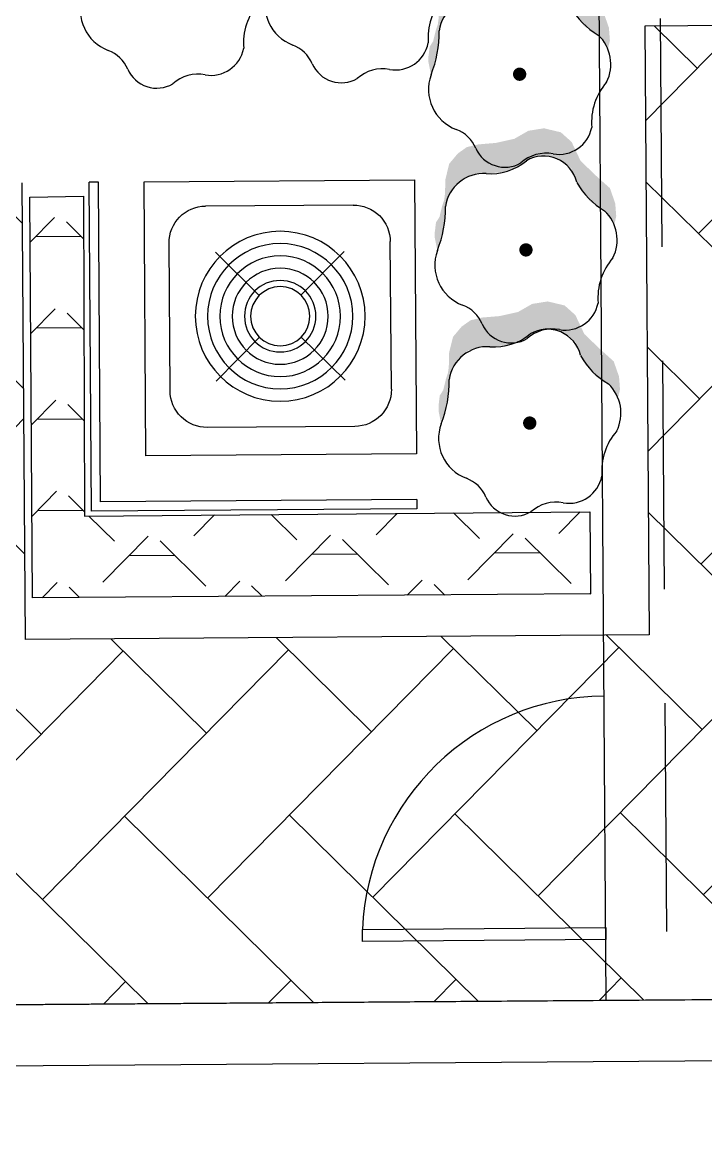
# Model space of a CAD drawing. Header units: feet. Extents: x 919634 to 928945, y 707022 to 708026.
# Drawn here: x 921010.01 to 921017.5, y 707282.8 to 707295.02 of the extents above; entities that cross this region are included whole.
import ezdxf

# ---------------------------------------------------------------- set-up
doc = ezdxf.new("R2010")
doc.units = ezdxf.units.FT
doc.header["$LTSCALE"] = 20
doc.header["$MEASUREMENT"] = 0
doc.linetypes.add('Site Plan$0$HIDDEN2', pattern=[0.1875, 0.125, -0.0625])
for name, color, linetype in [('-u-site-xref', 7, 'Continuous'), ('Site Plan$0$-u-site-bldg_interior', 252, 'Continuous'), ('Site Plan$0$-u-site-fence', 4, 'Site Plan$0$FENCELINE1'), ('Site Plan$0$A-DOOR-EXT_WINDOWS', 253, 'Continuous'), ('Site Plan$0$A-HVAC-EXT', 253, 'Continuous'), ('Site Plan$0$SP-BLDG-ROOF ABOVE', 4, 'Site Plan$0$HIDDEN2'), ('Site Plan$0$SP-LOT PAVERS', 254, 'Continuous'), ('x-RL TH4-LP Block$0$LK-SHRB-035M', 253, 'Continuous'), ('x-RL TH4-LP Block$0$LK-SHRB-TRNK', 253, 'Continuous'), ('x-RL TH4-LP Block$0$LP-PATT-SHAR', 253, 'Continuous'), ('x-RL TH4-LP Block$0$LP-SHAR-BRDR-CONT', 253, 'Continuous'), ('x-RL TH4-LP Block$0$LP-SHRB', 253, 'Continuous')]:
    doc.layers.add(name, color=color, linetype=linetype)
doc.layers.add('Site Plan$0$SP-SIDEWALK', color=2, linetype='Continuous', lineweight=25)
doc.layers.add('SP-BUILDING-FOOTPRINT', color=1, linetype='Continuous', lineweight=25)
doc.layers.add('x-RL TH4-LP Block$0$LK-SHRB-SHAD', color=253, linetype='Continuous', plot=False)
doc.layers.get('-u-site-xref').off()
doc.linetypes.add('Site Plan$0$FENCELINE1', pattern='A,0.25,-0.1,[133,ltypeshp.shx,S=0.1,R=0,X=-0.1,Y=0],-0.1,1', length=1.45)

# ---------------------------------------------------------------- blocks, each defined once
blk = doc.blocks.new('Site Plan$0$A$C11AE1C12')
at = {"layer": 'Site Plan$0$A-HVAC-EXT'}
for p, q in [((44.00000011394877, 44.54105635897122), (1.139487721957266e-07, 44.54105635897122)), ((1.139487721957266e-07, 44.54105635897122), (1.139487721957266e-07, 2.501133167243097e-06)), ((44.00000011394877, 2.501133167243097e-06), (44.00000011394877, 44.54105635897122)), ((34.00000011394877, 40.00000250113317), (10.00000011394877, 40.00000250113317)), ((4.000000113948772, 34.00000250113317), (4.000000113948772, 10.00000250113317)), ((40.00000011394877, 34.00000250113317), (40.00000011394877, 10.00000250113317)), ((18.5977306969362, 25.40227191814392), (11.52666288505861, 32.47333973002787)), ((25.40226953096135, 25.40227191814392), (32.47333734284621, 32.47333973002787)), ((11.52666288505861, 11.52666527223846), (18.5977306969362, 18.59773308412241)), ((32.47333734284621, 11.52666527223846), (25.40226953096135, 18.59773308412241)), ((34.00000011394877, 4.000002501133167), (10.00000011394877, 4.000002501133167)), ((1.139487721957266e-07, 2.501133167243097e-06), (44.00000011394877, 2.501133167243097e-06))]:
    blk.add_line(p, q, dxfattribs=at)
for radius in [13.81153555240985, 11.81153555240985, 9.81153555240985, 7.81153555240985, 5.81153555240985, 4.81153555240985]:
    blk.add_circle((22.00000011394877, 22.00000250113317), radius, dxfattribs=at)
for centre, start, end in [((10.00000011394877, 34.00000250113317), 90, 180), ((34.00000011394877, 34.00000250113317), 0, 90), ((10.00000011394877, 10.00000250113317), 180, 270), ((34.00000011394877, 10.00000250113317), 270, 0)]:
    blk.add_arc(centre, 6, start, end, dxfattribs=at)
blk = doc.blocks.new('Site Plan$0$A$C05C92244')
at = {"layer": 'Site Plan$0$A-DOOR-EXT_WINDOWS'}
blk.add_lwpolyline([(32.00389335552609, 32.04769828175449), (32.00389335552609, 0.04381521808500111), (30.40369920234298, 0.04381521808500111), (30.40369920234298, 32.04769828175449)], close=True, dxfattribs=at)
blk.add_arc((32.07979910527501, 32.07980389018303), 32.07980487913881, 180.0573418751565, 267.0050566959838, dxfattribs=at)
blk = doc.blocks.new('Site Plan')
at = {"layer": 'Site Plan$0$SP-LOT PAVERS'}
h = blk.add_hatch(dxfattribs=at)
h.set_pattern_fill('AR-HBONE', color=256, scale=0.32, angle=-89.58178215075662)
h.set_pattern_definition([(315.4182178492434, (0, 0), (1.810145136983853, 0.01321298806884015), [3.84, -1.28]), (45.41821784924338, (0.9116790626081567, -0.8984660745381309), (1.810145136983853, 0.01321298806884), [3.84, -1.28])])
h.paths.add_polyline_path([(921016.8802048824, 707288.3170411042), (921016.8325642822, 707294.9835349103), (921022.3337060519, 707295.0223588389), (921022.4099310422, 707284.3559645312), (921002.1604476926, 707284.2113129155), (921002.2319089512, 707274.2115112834), (920990.148837665, 707274.1251623295), (920990.0130578544, 707293.1247341207), (921010.0125471811, 707293.2676560121), (921010.0482780511, 707288.2677268931)])
at = {"layer": 'Site Plan$0$-u-site-bldg_interior'}
for p, q in [((921002.1604480984, 707284.2112561514, -0.0005186942388482943), (921018.8032661615, 707284.3301903112, -0.0005186849172725686)), ((921002.8318618045, 707283.5493705691, -0.0005186938654604992), (921018.8080302234, 707283.6635406668, -0.0005186849172725686))]:
    blk.add_line(p, q, dxfattribs=at)
at = {"layer": 'Site Plan$0$-u-site-fence', "ltscale": 0.15, "elevation": -0.0005186862564574118}
blk.add_lwpolyline([(921016.4078116961, 707284.3130717339), (921016.3336674947, 707295.3128225526)], dxfattribs=at)
at = {"layer": 'Site Plan$0$SP-BLDG-ROOF ABOVE', "elevation": -0.0005186858842963783}
blk.add_lwpolyline([(921016.9195198489, 707306.3172898884), (921017.0767338882, 707284.317852036)], dxfattribs=at)
at = {"layer": 'Site Plan$0$SP-SIDEWALK'}
for p, q in [((921022.3337060519, 707295.022358839, -0.0005186828971940173), (921016.8325643054, 707294.9835316754, -0.0005186859783595287)), ((921016.8325643054, 707294.9835316754, -0.0005186859783595287), (921016.8802048824, 707288.3170411042, -0.0005186859783595287)), ((921010.0482798513, 707288.267726906, -0.0005186898048953364), (921010.0125489814, 707293.267656025, -0.0005186898048953364)), ((921010.8458592364, 707293.2736110896, -0.0005186893381616008), (921010.7458617898, 707293.2728964803, -0.0005186893941697701)), ((921010.7715881312, 707289.6729314103, -0.0005186893941697701), (921010.7458617898, 707293.2728964803, -0.0005186893941697701)), ((921010.8708709686, 707289.7736434661, -0.0005186893381616008), (921010.8458592364, 707293.2736110896, -0.0005186893381616008)), ((921014.3341351311, 707289.7983929053, -0.0005186873984012173), (921010.8708709686, 707289.7736434661, -0.0005186893381616008)), ((921014.3341351311, 707289.7983929053, -0.0005186873984012173), (921014.3348497404, 707289.6983954586, -0.0005186873984012173)), ((921014.3348497404, 707289.6983954586, -0.0005186873984012173), (921010.7715881312, 707289.6729314103, -0.0005186893941697701)), ((921016.8802048824, 707288.3170411042, -0.0005186859783595287), (921010.0482798513, 707288.267726906, -0.0005186898048953364))]:
    blk.add_line(p, q, dxfattribs=at)
at = {"layer": 'Site Plan$0$-u-site-fence', "xscale": 0.08333333333333348, "yscale": 0.08333333333333348, "zscale": 0.08333333333333348, "rotation": 270.4559366427791}
blk.add_blockref('Site Plan$0$A$C05C92244', (921013.7142440749, 707287.6253243992, -0.0005186877542794646), dxfattribs=at)
at = {"layer": 'Site Plan$0$A-HVAC-EXT', "extrusion": (5.600673917627438e-10, 4.002395768954757e-12, -1), "xscale": 0.06735359270068553, "yscale": 0.06735359270068553, "zscale": -0.06735359270068556, "rotation": 179.590555555895}
blk.add_blockref('Site Plan$0$A$C11AE1C12', (-921011.345846868, 707293.2771273132, 0.001037348347992893), dxfattribs=at)
blk = doc.blocks.new('x-RL TH4-LP Block$0$SHRUB-LRG-003')
at = {"layer": 'x-RL TH4-LP Block$0$LK-SHRB-SHAD'}
blk.add_hatch(color=256, dxfattribs=at).paths.add_polyline_path([(0.5823448908860502, 0.3294315330898989), (0.5474295743357604, 0.3798421583341067), (0.4893238386986631, 0.4296183674934504), (0.400550371658305, 0.4519936910694149), (0.3208870769566605, 0.4544816724315837), (0.2860343821121365, 0.4594576421304382), (0.2561606452339937, 0.4694095780408851), (0.2486922110144558, 0.4718975594030503), (0.1889447372581845, 0.4868254650123554), (0.1590710003800417, 0.5067293333459943), (0.11923935302916, 0.511705303044856), (0.1018130083369986, 0.5141932878942725), (0.07193927145885759, 0.5141932878942725), (0.007212845196280071, 0.5017533671343983), (0.08312134347994338, 0.472746950344888, 0.0648646510172338), (0.2481422112722598, 0.4529773142842117, -0.006063235190741959), (0.2533806476452352, 0.4520754065480297), (0.2561606452339902, 0.4519936910694149), (0.2585664089195543, 0.4510528702587173, -0.1298769770943451), (0.3586502616521212, 0.400835352371999), (0.368187158527018, 0.3947700604561533), (0.4129977638442224, 0.342522399541739), (0.4175474829881125, 0.3167561325976109, -0.1111018158062776), (0.4322477985017148, 0.2216692041627049, 0.003608637105293954), (0.431885593835192, 0.2171288508789928), (0.4421116295042538, 0.1115232379830715, 0.01201918114312195), (0.4464416540740839, 0.0969859283029848), (0.4827031480732327, 0.02903643405529621), (0.4970634082651255, 0.001177367000945395, 0.007063647914282343), (0.5026189744786382, -0.00579533988766201, -0.04880061465009704), (0.518194794484776, -0.03981776106626), (0.5250242771372431, -0.05306703459047668), (0.5250242771372431, -0.06513047457167076, -0.09793779078480093), (0.5250242771372431, -0.1396888812866095), (0.5250242771372431, -0.1575623564192981), (0.5158012560104854, -0.1715592789416718, -0.1076578746823846), (0.4707952584374393, -0.2398607012645968), (0.4578083691614321, -0.2595696968859471), (0.370676634780164, -0.2919134859794639), (0.2686080374199129, -0.3665530000769373), (0.2138395216300193, -0.4511444535721196), (0.1441341374010587, -0.5009041296371031), (0.1864552610050332, -0.51085606554755), (0.258650126947229, -0.5058800993359576), (0.344995822146057, -0.4763531505789693), (0.4105082821309782, -0.4038727588693121), (0.5001294927654047, -0.3118173578003578), (0.6071770480920389, -0.2620576782481194), (0.6619994876735564, -0.2016774924870717), (0.6854234018013692, -0.1064774068995753), (0.6719034798147039, -0.01823526064753622), (0.6270928744974942, 0.06138022314879166), (0.6046875718388893, 0.1658755449776095), (0.597219137619355, 0.2629069157454111)])
at = {"layer": 'x-RL TH4-LP Block$0$LK-SHRB-035M'}
for centre, radius, start, end in [((-0.08377323303944628, 0.2740128446012911), 0.2410148314504328, 69.66030257962692, 159.1136661743777), ((0.2415069132607339, 1.096206151856169), 0.643263060235758, 247.94846777484, 270.5910199691075), ((0.2135752346658641, 0.2365424991404126), 0.219177793304975, 356.1089469460938, 80.92588036899473), ((-0.4874905437243253, 0.4274506444509889), 0.1908777990837059, 291.9961274456699, 339.2865678889345), ((-0.344252865652015, 0.08553475810634126), 0.1798612492954901, 113.5090499786346, 209.6004086586038), ((0.7466102499786107, 0.1943064552262719), 0.315551059145618, 175.025396269356, 219.3558172424028), ((-0.6576237495174588, -0.1441039940954916), 0.2108728950657779, 348.5773534052316, 41.88863027199043), ((0.3365289680545622, -0.1024096779291419), 0.1921463519017287, 283.2700858267119, 30.18650749245084), ((-0.2650016799213013, -0.2198436052661243), 0.189005064244361, 169.6436695143775, 258.5100727003759), ((0.5861506970211963, -0.6644766057150449), 0.4288702278534303, 119.0130174089596, 149.3178692318652), ((-0.2765590912944358, -0.7487424786725079), 0.3446705058437789, 48.53128869969252, 94.3414469668017), ((0.05444515316131593, -0.2900011770142932), 0.2252759235935523, 242.8610345167374, 316.301893373953)]:
    blk.add_arc(centre, radius, start, end, dxfattribs=at)
at = {"layer": 'x-RL TH4-LP Block$0$LK-SHRB-TRNK', "const_width": 0.0375}
blk.add_lwpolyline([(-0.01875000000000071, 0, 1), (0.01875000000000071, 0, 1)], format="xyb", close=True, dxfattribs=at)
blk = doc.blocks.new('x-RL TH4-LP Block', base_point=(1241.699483058648, -401.8217039814917))
at = {"layer": 'x-RL TH4-LP Block$0$LP-PATT-SHAR'}
h = blk.add_hatch(dxfattribs=at)
h.set_pattern_fill('LAFX-A435-CHAINLINK', color=256, scale=10, pattern_type=2)
h.set_pattern_definition([(45, (1288.485126411014, -334.0133829436095), (0, 10.0000000000064), [0.7071099999999999, -13.4350288425]), (45, (1286.485126411014, -334.0133829436095), (0, 10.0000000000064), [0.7071099999999999, -13.4350288425]), (45, (1288.485126411014, -332.0133829436095), (0, 10.0000000000064), [0.7071099999999999, -13.4350288425]), (45, (1287.985126411014, -331.0133829436095), (0, 10.0000000000064), [0.7071099999999999, -13.4350288425]), (45, (1284.485126411014, -334.0133829436095), (0, 10.0000000000064), [0.7071099999999999, -13.4350288425]), (45, (1286.485126411014, -332.0133829436095), (0, 10.0000000000064), [0.7071099999999999, -13.4350288425]), (45, (1288.485126411014, -330.0133829436095), (0, 10.0000000000064), [0.7071099999999999, -13.4350288425]), (45, (1286.985126411014, -331.0133829436095), (0, 10.0000000000064), [0.7071099999999999, -13.4350288425]), (45, (1287.985126411014, -329.0133829436095), (0, 10.0000000000064), [0.7071099999999999, -13.4350288425]), (45, (1285.985126411014, -331.0133829436095), (0, 10.0000000000064), [0.7071099999999999, -13.4350288425]), (45, (1284.485126411014, -332.0133829436095), (0, 10.0000000000064), [0.7071099999999999, -13.4350288425]), (45, (1286.485126411014, -330.0133829436095), (0, 10.0000000000064), [0.7071099999999999, -13.4350288425]), (45, (1288.485126411014, -328.0133829436095), (0, 10.0000000000064), [0.7071099999999999, -13.4350288425]), (45, (1284.985126411014, -331.0133829436095), (0, 10.0000000000064), [0.7071099999999999, -13.4350288425]), (45, (1286.985126411014, -329.0133829436095), (0, 10.0000000000064), [0.7071099999999999, -13.4350288425]), (45, (1285.985126411014, -329.0133829436095), (0, 10.0000000000064), [0.7071099999999999, -13.4350288425]), (45, (1287.985126411014, -327.0133829436095), (0, 10.0000000000064), [0.7071099999999999, -13.4350288425]), (45, (1284.485126411014, -330.0133829436095), (0, 10.0000000000064), [0.7071099999999999, -13.4350288425]), (45, (1286.485126411014, -328.0133829436095), (0, 10.0000000000064), [0.7071099999999999, -13.4350288425]), (45, (1284.985126411014, -329.0133829436095), (0, 10.0000000000064), [0.7071099999999999, -13.4350288425]), (45, (1286.985126411014, -327.0133829436095), (0, 10.0000000000064), [0.7071099999999999, -13.4350288425]), (45, (1287.985126411014, -325.0133829436095), (0, 10.0000000000064), [0.7071099999999999, -13.4350288425]), (45, (1285.985126411014, -327.0133829436095), (0, 10.0000000000064), [0.7071099999999999, -13.4350288425]), (45, (1284.485126411014, -328.0133829436095), (0, 10.0000000000064), [0.7071099999999999, -13.4350288425]), (45, (1284.985126411014, -327.0133829436095), (0, 10.0000000000064), [0.7071099999999999, -13.4350288425]), (45, (1286.985126411014, -325.0133829436095), (0, 10.0000000000064), [0.7071099999999999, -13.4350288425]), (45, (1285.985126411014, -325.0133829436095), (0, 10.0000000000064), [0.7071099999999999, -13.4350288425]), (45, (1284.485126411014, -326.0133829436095), (0, 10.0000000000064), [0.7071099999999999, -13.4350288425]), (45, (1284.985126411014, -325.0133829436095), (0, 10.0000000000064), [0.7071099999999999, -13.4350288425]), (45, (1283.485126411014, -326.0133829436095), (0, 10.0000000000064), [0.7071099999999999, -13.4350288425]), (45, (1287.985126411014, -333.0133829436095), (0, 10.0000000000064), [0.7071099999999999, -13.4350288425]), (45, (1286.985126411014, -333.0133829436095), (0, 10.0000000000064), [0.7071099999999999, -13.4350288425]), (45, (1285.985126411014, -333.0133829436095), (0, 10.0000000000064), [0.7071099999999999, -13.4350288425]), (45, (1284.985126411014, -333.0133829436095), (0, 10.0000000000064), [0.7071099999999999, -13.4350288425]), (45, (1283.485126411014, -334.0133829436095), (0, 10.0000000000064), [0.7071099999999999, -13.4350288425]), (45, (1282.485126411014, -334.0133829436095), (0, 10.0000000000064), [0.7071099999999999, -13.4350288425]), (45, (1283.485126411014, -332.0133829436095), (0, 10.0000000000064), [0.7071099999999999, -13.4350288425]), (45, (1281.485126411014, -334.0133829436095), (0, 10.0000000000064), [0.7071099999999999, -13.4350288425]), (45, (1283.985126411014, -331.0133829436095), (0, 10.0000000000064), [0.7071099999999999, -13.4350288425]), (45, (1282.485126411014, -332.0133829436095), (0, 10.0000000000064), [0.7071099999999999, -13.4350288425]), (45, (1280.485126411014, -334.0133829436095), (0, 10.0000000000064), [0.7071099999999999, -13.4350288425]), (45, (1282.985126411014, -331.0133829436095), (0, 10.0000000000064), [0.7071099999999999, -13.4350288425]), (45, (1283.485126411014, -330.0133829436095), (0, 10.0000000000064), [0.7071099999999999, -13.4350288425]), (45, (1281.485126411014, -332.0133829436095), (0, 10.0000000000064), [0.7071099999999999, -13.4350288425]), (45, (1279.485126411014, -334.0133829436095), (0, 10.0000000000064), [0.7071099999999999, -13.4350288425]), (45, (1283.985126411014, -329.0133829436095), (0, 10.0000000000064), [0.7071099999999999, -13.4350288425]), (45, (1281.985126411014, -331.0133829436095), (0, 10.0000000000064), [0.7071099999999999, -13.4350288425]), (45, (1282.485126411014, -330.0133829436095), (0, 10.0000000000064), [0.7071099999999999, -13.4350288425]), (45, (1280.485126411014, -332.0133829436095), (0, 10.0000000000064), [0.7071099999999999, -13.4350288425]), (45, (1282.985126411014, -329.0133829436095), (0, 10.0000000000064), [0.7071099999999999, -13.4350288425]), (45, (1280.985126411014, -331.0133829436095), (0, 10.0000000000064), [0.7071099999999999, -13.4350288425]), (45, (1283.485126411014, -328.0133829436095), (0, 10.0000000000064), [0.7071099999999999, -13.4350288425]), (45, (1281.485126411014, -330.0133829436095), (0, 10.0000000000064), [0.7071099999999999, -13.4350288425]), (45, (1279.485126411014, -332.0133829436095), (0, 10.0000000000064), [0.7071099999999999, -13.4350288425]), (45, (1283.985126411014, -327.0133829436095), (0, 10.0000000000064), [0.7071099999999999, -13.4350288425]), (45, (1281.985126411014, -329.0133829436095), (0, 10.0000000000064), [0.7071099999999999, -13.4350288425]), (45, (1279.985126411014, -331.0133829436095), (0, 10.0000000000064), [0.7071099999999999, -13.4350288425]), (45, (1282.485126411014, -328.0133829436095), (0, 10.0000000000064), [0.7071099999999999, -13.4350288425]), (45, (1280.485126411014, -330.0133829436095), (0, 10.0000000000064), [0.7071099999999999, -13.4350288425]), (45, (1282.985126411014, -327.0133829436095), (0, 10.0000000000064), [0.7071099999999999, -13.4350288425]), (45, (1280.985126411014, -329.0133829436095), (0, 10.0000000000064), [0.7071099999999999, -13.4350288425]), (45, (1278.985126411014, -331.0133829436095), (0, 10.0000000000064), [0.7071099999999999, -13.4350288425]), (45, (1281.485126411014, -328.0133829436095), (0, 10.0000000000064), [0.7071099999999999, -13.4350288425]), (45, (1279.485126411014, -330.0133829436095), (0, 10.0000000000064), [0.7071099999999999, -13.4350288425]), (45, (1283.985126411014, -325.0133829436095), (0, 10.0000000000064), [0.7071099999999999, -13.4350288425]), (45, (1281.985126411014, -327.0133829436095), (0, 10.0000000000064), [0.7071099999999999, -13.4350288425]), (45, (1279.985126411014, -329.0133829436095), (0, 10.0000000000064), [0.7071099999999999, -13.4350288425]), (45, (1280.485126411014, -328.0133829436095), (0, 10.0000000000064), [0.7071099999999999, -13.4350288425]), (45, (1282.985126411014, -325.0133829436095), (0, 10.0000000000064), [0.7071099999999999, -13.4350288425]), (45, (1280.985126411014, -327.0133829436095), (0, 10.0000000000064), [0.7071099999999999, -13.4350288425]), (45, (1278.985126411014, -329.0133829436095), (0, 10.0000000000064), [0.7071099999999999, -13.4350288425]), (45, (1279.485126411014, -328.0133829436095), (0, 10.0000000000064), [0.7071099999999999, -13.4350288425]), (45, (1281.985126411014, -325.0133829436095), (0, 10.0000000000064), [0.7071099999999999, -13.4350288425]), (45, (1279.985126411014, -327.0133829436095), (0, 10.0000000000064), [0.7071099999999999, -13.4350288425]), (45, (1280.485126411014, -326.0133829436095), (0, 10.0000000000064), [0.7071099999999999, -13.4350288425]), (45, (1280.985126411014, -325.0133829436095), (0, 10.0000000000064), [0.7071099999999999, -13.4350288425]), (45, (1278.985126411014, -327.0133829436095), (0, 10.0000000000064), [0.7071099999999999, -13.4350288425]), (45, (1279.485126411014, -326.0133829436095), (0, 10.0000000000064), [0.7071099999999999, -13.4350288425]), (45, (1279.985126411014, -325.0133829436095), (0, 10.0000000000064), [0.7071099999999999, -13.4350288425]), (45, (1278.985126411014, -325.0133829436095), (0, 10.0000000000064), [0.7071099999999999, -13.4350288425]), (45, (1283.985126411014, -333.0133829436095), (0, 10.0000000000064), [0.7071099999999999, -13.4350288425]), (45, (1282.985126411014, -333.0133829436095), (0, 10.0000000000064), [0.7071099999999999, -13.4350288425]), (45, (1281.985126411014, -333.0133829436095), (0, 10.0000000000064), [0.7071099999999999, -13.4350288425]), (45, (1280.985126411014, -333.0133829436095), (0, 10.0000000000064), [0.7071099999999999, -13.4350288425]), (45, (1279.985126411014, -333.0133829436095), (0, 10.0000000000064), [0.7071099999999999, -13.4350288425]), (45, (1278.985126411014, -333.0133829436095), (0, 10.0000000000064), [0.7071099999999999, -13.4350288425]), (45, (1287.485126411014, -334.0133829436095), (0, 10.0000000000064), [0.7071099999999999, -13.4350288425]), (45, (1287.485126411014, -332.0133829436095), (0, 10.0000000000064), [0.7071099999999999, -13.4350288425]), (45, (1285.485126411014, -334.0133829436095), (0, 10.0000000000064), [0.7071099999999999, -13.4350288425]), (45, (1287.485126411014, -330.0133829436095), (0, 10.0000000000064), [0.7071099999999999, -13.4350288425]), (45, (1285.485126411014, -332.0133829436095), (0, 10.0000000000064), [0.7071099999999999, -13.4350288425]), (45, (1287.485126411014, -328.0133829436095), (0, 10.0000000000064), [0.7071099999999999, -13.4350288425]), (45, (1285.485126411014, -330.0133829436095), (0, 10.0000000000064), [0.7071099999999999, -13.4350288425]), (45, (1288.485126411014, -326.0133829436095), (0, 10.0000000000064), [0.7071099999999999, -13.4350288425]), (45, (1287.485126411014, -326.0133829436095), (0, 10.0000000000064), [0.7071099999999999, -13.4350288425]), (45, (1285.485126411014, -328.0133829436095), (0, 10.0000000000064), [0.7071099999999999, -13.4350288425]), (45, (1286.485126411014, -326.0133829436095), (0, 10.0000000000064), [0.7071099999999999, -13.4350288425]), (45, (1285.485126411014, -326.0133829436095), (0, 10.0000000000064), [0.7071099999999999, -13.4350288425]), (45, (1282.485126411014, -326.0133829436095), (0, 10.0000000000064), [0.7071099999999999, -13.4350288425]), (45, (1281.485126411014, -326.0133829436095), (0, 10.0000000000064), [0.7071099999999999, -13.4350288425]), (90, (1288.985126411014, -325.5133829436095), (-10, 6.123233995736766e-16), [0.5, -9.5]), (90, (1288.985126411014, -333.5133829436095), (-10, 6.123233995736766e-16), [0.5, -9.5]), (90, (1288.985126411014, -331.5133829436095), (-10, 6.123233995736766e-16), [0.5, -9.5]), (90, (1288.985126411014, -329.5133829436095), (-10, 6.123233995736766e-16), [0.5, -9.5]), (90, (1288.985126411014, -327.5133829436095), (-10, 6.123233995736766e-16), [0.5, -9.5]), (90, (1288.485126411014, -332.5133829436095), (-10, 6.123233995736766e-16), [0.5, -9.5]), (90, (1288.485126411014, -330.5133829436095), (-10, 6.123233995736766e-16), [0.5, -9.5]), (90, (1288.485126411014, -328.5133829436095), (-10, 6.123233995736766e-16), [0.5, -9.5]), (90, (1288.485126411014, -326.5133829436095), (-10, 6.123233995736766e-16), [0.5, -9.5]), (90, (1288.485126411014, -324.5133829436095), (-10, 6.123233995736766e-16), [0.5, -9.5]), (90, (1287.985126411014, -333.5133829436095), (-10, 6.123233995736766e-16), [0.5, -9.5]), (90, (1287.985126411014, -331.5133829436095), (-10, 6.123233995736766e-16), [0.5, -9.5]), (90, (1287.985126411014, -329.5133829436095), (-10, 6.123233995736766e-16), [0.5, -9.5]), (90, (1287.985126411014, -327.5133829436095), (-10, 6.123233995736766e-16), [0.5, -9.5]), (90, (1287.985126411014, -325.5133829436095), (-10, 6.123233995736766e-16), [0.5, -9.5]), (90, (1287.985126411014, -333.5133829436095), (-10, 6.123233995736766e-16), [0.5, -9.5]), (90, (1287.985126411014, -331.5133829436095), (-10, 6.123233995736766e-16), [0.5, -9.5]), (90, (1287.985126411014, -329.5133829436095), (-10, 6.123233995736766e-16), [0.5, -9.5]), (90, (1287.985126411014, -327.5133829436095), (-10, 6.123233995736766e-16), [0.5, -9.5]), (90, (1287.985126411014, -325.5133829436095), (-10, 6.123233995736766e-16), [0.5, -9.5]), (90, (1287.485126411014, -332.5133829436095), (-10, 6.123233995736766e-16), [0.5, -9.5]), (90, (1287.485126411014, -330.5133829436095), (-10, 6.123233995736766e-16), [0.5, -9.5]), (90, (1287.485126411014, -328.5133829436095), (-10, 6.123233995736766e-16), [0.5, -9.5]), (90, (1287.485126411014, -326.5133829436095), (-10, 6.123233995736766e-16), [0.5, -9.5]), (90, (1287.485126411014, -324.5133829436095), (-10, 6.123233995736766e-16), [0.5, -9.5]), (90, (1286.985126411014, -333.5133829436095), (-10, 6.123233995736766e-16), [0.5, -9.5]), (90, (1286.985126411014, -333.5133829436095), (-10, 6.123233995736766e-16), [0.5, -9.5]), (90, (1286.985126411014, -331.5133829436095), (-10, 6.123233995736766e-16), [0.5, -9.5]), (90, (1286.985126411014, -331.5133829436095), (-10, 6.123233995736766e-16), [0.5, -9.5]), (90, (1286.985126411014, -329.5133829436095), (-10, 6.123233995736766e-16), [0.5, -9.5]), (90, (1286.985126411014, -329.5133829436095), (-10, 6.123233995736766e-16), [0.5, -9.5]), (90, (1286.985126411014, -327.5133829436095), (-10, 6.123233995736766e-16), [0.5, -9.5]), (90, (1286.985126411014, -327.5133829436095), (-10, 6.123233995736766e-16), [0.5, -9.5]), (90, (1286.985126411014, -325.5133829436095), (-10, 6.123233995736766e-16), [0.5, -9.5]), (90, (1286.985126411014, -325.5133829436095), (-10, 6.123233995736766e-16), [0.5, -9.5]), (90, (1286.485126411014, -332.5133829436095), (-10, 6.123233995736766e-16), [0.5, -9.5]), (90, (1286.485126411014, -330.5133829436095), (-10, 6.123233995736766e-16), [0.5, -9.5]), (90, (1286.485126411014, -328.5133829436095), (-10, 6.123233995736766e-16), [0.5, -9.5]), (90, (1286.485126411014, -326.5133829436095), (-10, 6.123233995736766e-16), [0.5, -9.5]), (90, (1286.485126411014, -324.5133829436095), (-10, 6.123233995736766e-16), [0.5, -9.5]), (90, (1285.985126411014, -333.5133829436095), (-10, 6.123233995736766e-16), [0.5, -9.5]), (90, (1285.985126411014, -333.5133829436095), (-10, 6.123233995736766e-16), [0.5, -9.5]), (90, (1285.985126411014, -331.5133829436095), (-10, 6.123233995736766e-16), [0.5, -9.5]), (90, (1285.985126411014, -331.5133829436095), (-10, 6.123233995736766e-16), [0.5, -9.5]), (90, (1285.985126411014, -329.5133829436095), (-10, 6.123233995736766e-16), [0.5, -9.5]), (90, (1285.985126411014, -329.5133829436095), (-10, 6.123233995736766e-16), [0.5, -9.5]), (90, (1285.985126411014, -327.5133829436095), (-10, 6.123233995736766e-16), [0.5, -9.5]), (90, (1285.985126411014, -327.5133829436095), (-10, 6.123233995736766e-16), [0.5, -9.5]), (90, (1285.985126411014, -325.5133829436095), (-10, 6.123233995736766e-16), [0.5, -9.5]), (90, (1285.985126411014, -325.5133829436095), (-10, 6.123233995736766e-16), [0.5, -9.5]), (90, (1285.485126411014, -332.5133829436095), (-10, 6.123233995736766e-16), [0.5, -9.5]), (90, (1285.485126411014, -330.5133829436095), (-10, 6.123233995736766e-16), [0.5, -9.5]), (90, (1285.485126411014, -328.5133829436095), (-10, 6.123233995736766e-16), [0.5, -9.5]), (90, (1285.485126411014, -326.5133829436095), (-10, 6.123233995736766e-16), [0.5, -9.5]), (90, (1285.485126411014, -324.5133829436095), (-10, 6.123233995736766e-16), [0.5, -9.5]), (90, (1284.985126411014, -333.5133829436095), (-10, 6.123233995736766e-16), [0.5, -9.5]), (90, (1284.985126411014, -333.5133829436095), (-10, 6.123233995736766e-16), [0.5, -9.5]), (90, (1284.985126411014, -331.5133829436095), (-10, 6.123233995736766e-16), [0.5, -9.5]), (90, (1284.985126411014, -331.5133829436095), (-10, 6.123233995736766e-16), [0.5, -9.5]), (90, (1284.985126411014, -329.5133829436095), (-10, 6.123233995736766e-16), [0.5, -9.5]), (90, (1284.985126411014, -329.5133829436095), (-10, 6.123233995736766e-16), [0.5, -9.5]), (90, (1284.985126411014, -327.5133829436095), (-10, 6.123233995736766e-16), [0.5, -9.5]), (90, (1284.985126411014, -327.5133829436095), (-10, 6.123233995736766e-16), [0.5, -9.5]), (90, (1284.985126411014, -325.5133829436095), (-10, 6.123233995736766e-16), [0.5, -9.5]), (90, (1284.985126411014, -325.5133829436095), (-10, 6.123233995736766e-16), [0.5, -9.5]), (90, (1284.485126411014, -332.5133829436095), (-10, 6.123233995736766e-16), [0.5, -9.5]), (90, (1284.485126411014, -330.5133829436095), (-10, 6.123233995736766e-16), [0.5, -9.5]), (90, (1284.485126411014, -328.5133829436095), (-10, 6.123233995736766e-16), [0.5, -9.5]), (90, (1284.485126411014, -326.5133829436095), (-10, 6.123233995736766e-16), [0.5, -9.5]), (90, (1284.485126411014, -324.5133829436095), (-10, 6.123233995736766e-16), [0.5, -9.5]), (90, (1283.985126411014, -333.5133829436095), (-10, 6.123233995736766e-16), [0.5, -9.5]), (90, (1283.985126411014, -331.5133829436095), (-10, 6.123233995736766e-16), [0.5, -9.5]), (90, (1283.985126411014, -329.5133829436095), (-10, 6.123233995736766e-16), [0.5, -9.5]), (90, (1283.985126411014, -327.5133829436095), (-10, 6.123233995736766e-16), [0.5, -9.5]), (90, (1283.985126411014, -325.5133829436095), (-10, 6.123233995736766e-16), [0.5, -9.5]), (90, (1283.985126411014, -333.5133829436095), (-10, 6.123233995736766e-16), [0.5, -9.5]), (90, (1283.985126411014, -331.5133829436095), (-10, 6.123233995736766e-16), [0.5, -9.5]), (90, (1283.985126411014, -329.5133829436095), (-10, 6.123233995736766e-16), [0.5, -9.5]), (90, (1283.985126411014, -327.5133829436095), (-10, 6.123233995736766e-16), [0.5, -9.5]), (90, (1283.985126411014, -325.5133829436095), (-10, 6.123233995736766e-16), [0.5, -9.5]), (90, (1283.485126411014, -332.5133829436095), (-10, 6.123233995736766e-16), [0.5, -9.5]), (90, (1283.485126411014, -330.5133829436095), (-10, 6.123233995736766e-16), [0.5, -9.5]), (90, (1283.485126411014, -328.5133829436095), (-10, 6.123233995736766e-16), [0.5, -9.5]), (90, (1283.485126411014, -326.5133829436095), (-10, 6.123233995736766e-16), [0.5, -9.5]), (90, (1283.485126411014, -324.5133829436095), (-10, 6.123233995736766e-16), [0.5, -9.5]), (90, (1282.985126411014, -333.5133829436095), (-10, 6.123233995736766e-16), [0.5, -9.5]), (90, (1282.985126411014, -331.5133829436095), (-10, 6.123233995736766e-16), [0.5, -9.5]), (90, (1282.985126411014, -329.5133829436095), (-10, 6.123233995736766e-16), [0.5, -9.5]), (90, (1282.985126411014, -327.5133829436095), (-10, 6.123233995736766e-16), [0.5, -9.5]), (90, (1282.985126411014, -325.5133829436095), (-10, 6.123233995736766e-16), [0.5, -9.5]), (90, (1282.985126411014, -333.5133829436095), (-10, 6.123233995736766e-16), [0.5, -9.5]), (90, (1282.985126411014, -331.5133829436095), (-10, 6.123233995736766e-16), [0.5, -9.5]), (90, (1282.985126411014, -329.5133829436095), (-10, 6.123233995736766e-16), [0.5, -9.5]), (90, (1282.985126411014, -327.5133829436095), (-10, 6.123233995736766e-16), [0.5, -9.5]), (90, (1282.985126411014, -325.5133829436095), (-10, 6.123233995736766e-16), [0.5, -9.5]), (90, (1282.485126411014, -332.5133829436095), (-10, 6.123233995736766e-16), [0.5, -9.5]), (90, (1282.485126411014, -330.5133829436095), (-10, 6.123233995736766e-16), [0.5, -9.5]), (90, (1282.485126411014, -328.5133829436095), (-10, 6.123233995736766e-16), [0.5, -9.5]), (90, (1282.485126411014, -326.5133829436095), (-10, 6.123233995736766e-16), [0.5, -9.5]), (90, (1282.485126411014, -324.5133829436095), (-10, 6.123233995736766e-16), [0.5, -9.5]), (90, (1281.985126411014, -333.5133829436095), (-10, 6.123233995736766e-16), [0.5, -9.5]), (90, (1281.985126411014, -333.5133829436095), (-10, 6.123233995736766e-16), [0.5, -9.5]), (90, (1281.985126411014, -331.5133829436095), (-10, 6.123233995736766e-16), [0.5, -9.5]), (90, (1281.985126411014, -331.5133829436095), (-10, 6.123233995736766e-16), [0.5, -9.5]), (90, (1281.985126411014, -329.5133829436095), (-10, 6.123233995736766e-16), [0.5, -9.5]), (90, (1281.985126411014, -329.5133829436095), (-10, 6.123233995736766e-16), [0.5, -9.5]), (90, (1281.985126411014, -327.5133829436095), (-10, 6.123233995736766e-16), [0.5, -9.5]), (90, (1281.985126411014, -327.5133829436095), (-10, 6.123233995736766e-16), [0.5, -9.5]), (90, (1281.985126411014, -325.5133829436095), (-10, 6.123233995736766e-16), [0.5, -9.5]), (90, (1281.985126411014, -325.5133829436095), (-10, 6.123233995736766e-16), [0.5, -9.5]), (90, (1281.485126411014, -332.5133829436095), (-10, 6.123233995736766e-16), [0.5, -9.5]), (90, (1281.485126411014, -330.5133829436095), (-10, 6.123233995736766e-16), [0.5, -9.5]), (90, (1281.485126411014, -328.5133829436095), (-10, 6.123233995736766e-16), [0.5, -9.5]), (90, (1281.485126411014, -326.5133829436095), (-10, 6.123233995736766e-16), [0.5, -9.5]), (90, (1281.485126411014, -324.5133829436095), (-10, 6.123233995736766e-16), [0.5, -9.5]), (90, (1280.985126411014, -333.5133829436095), (-10, 6.123233995736766e-16), [0.5, -9.5]), (90, (1280.985126411014, -333.5133829436095), (-10, 6.123233995736766e-16), [0.5, -9.5]), (90, (1280.985126411014, -331.5133829436095), (-10, 6.123233995736766e-16), [0.5, -9.5]), (90, (1280.985126411014, -331.5133829436095), (-10, 6.123233995736766e-16), [0.5, -9.5]), (90, (1280.985126411014, -329.5133829436095), (-10, 6.123233995736766e-16), [0.5, -9.5]), (90, (1280.985126411014, -329.5133829436095), (-10, 6.123233995736766e-16), [0.5, -9.5]), (90, (1280.985126411014, -327.5133829436095), (-10, 6.123233995736766e-16), [0.5, -9.5]), (90, (1280.985126411014, -327.5133829436095), (-10, 6.123233995736766e-16), [0.5, -9.5]), (90, (1280.985126411014, -325.5133829436095), (-10, 6.123233995736766e-16), [0.5, -9.5]), (90, (1280.985126411014, -325.5133829436095), (-10, 6.123233995736766e-16), [0.5, -9.5]), (90, (1280.485126411014, -332.5133829436095), (-10, 6.123233995736766e-16), [0.5, -9.5]), (90, (1280.485126411014, -330.5133829436095), (-10, 6.123233995736766e-16), [0.5, -9.5]), (90, (1280.485126411014, -328.5133829436095), (-10, 6.123233995736766e-16), [0.5, -9.5]), (90, (1280.485126411014, -326.5133829436095), (-10, 6.123233995736766e-16), [0.5, -9.5]), (90, (1280.485126411014, -324.5133829436095), (-10, 6.123233995736766e-16), [0.5, -9.5]), (90, (1279.985126411014, -333.5133829436095), (-10, 6.123233995736766e-16), [0.5, -9.5]), (90, (1279.985126411014, -333.5133829436095), (-10, 6.123233995736766e-16), [0.5, -9.5]), (90, (1279.985126411014, -331.5133829436095), (-10, 6.123233995736766e-16), [0.5, -9.5]), (90, (1279.985126411014, -331.5133829436095), (-10, 6.123233995736766e-16), [0.5, -9.5]), (90, (1279.985126411014, -329.5133829436095), (-10, 6.123233995736766e-16), [0.5, -9.5]), (90, (1279.985126411014, -329.5133829436095), (-10, 6.123233995736766e-16), [0.5, -9.5]), (90, (1279.985126411014, -327.5133829436095), (-10, 6.123233995736766e-16), [0.5, -9.5]), (90, (1279.985126411014, -327.5133829436095), (-10, 6.123233995736766e-16), [0.5, -9.5]), (90, (1279.985126411014, -325.5133829436095), (-10, 6.123233995736766e-16), [0.5, -9.5]), (90, (1279.985126411014, -325.5133829436095), (-10, 6.123233995736766e-16), [0.5, -9.5]), (90, (1279.485126411014, -332.5133829436095), (-10, 6.123233995736766e-16), [0.5, -9.5]), (90, (1279.485126411014, -330.5133829436095), (-10, 6.123233995736766e-16), [0.5, -9.5]), (90, (1279.485126411014, -328.5133829436095), (-10, 6.123233995736766e-16), [0.5, -9.5]), (90, (1279.485126411014, -326.5133829436095), (-10, 6.123233995736766e-16), [0.5, -9.5]), (90, (1279.485126411014, -324.5133829436095), (-10, 6.123233995736766e-16), [0.5, -9.5]), (90, (1278.985126411014, -333.5133829436095), (-10, 6.123233995736766e-16), [0.5, -9.5]), (90, (1278.985126411014, -331.5133829436095), (-10, 6.123233995736766e-16), [0.5, -9.5]), (90, (1278.985126411014, -329.5133829436095), (-10, 6.123233995736766e-16), [0.5, -9.5]), (90, (1278.985126411014, -327.5133829436095), (-10, 6.123233995736766e-16), [0.5, -9.5]), (90, (1278.985126411014, -325.5133829436095), (-10, 6.123233995736766e-16), [0.5, -9.5]), (135, (1288.985126411014, -325.0133829436095), (-10.0000000000064, 1.110223024625157e-15), [0.7071099999999999, -13.4350288425]), (135, (1287.985126411014, -325.0133829436095), (-10.0000000000064, 1.110223024625157e-15), [0.7071099999999999, -13.4350288425]), (135, (1286.985126411014, -325.0133829436095), (-10.0000000000064, 1.110223024625157e-15), [0.7071099999999999, -13.4350288425]), (135, (1285.985126411014, -325.0133829436095), (-10.0000000000064, 1.110223024625157e-15), [0.7071099999999999, -13.4350288425]), (135, (1286.485126411014, -328.0133829436095), (-10.0000000000064, 1.110223024625157e-15), [0.7071099999999999, -13.4350288425]), (135, (1286.485126411014, -330.0133829436095), (-10.0000000000064, 1.110223024625157e-15), [0.7071099999999999, -13.4350288425]), (135, (1286.485126411014, -332.0133829436095), (-10.0000000000064, 1.110223024625157e-15), [0.7071099999999999, -13.4350288425]), (135, (1286.485126411014, -334.0133829436095), (-10.0000000000064, 1.110223024625157e-15), [0.7071099999999999, -13.4350288425]), (135, (1283.985126411014, -333.0133829436095), (-10.0000000000064, 1.110223024625157e-15), [0.7071099999999999, -13.4350288425]), (135, (1282.985126411014, -333.0133829436095), (-10.0000000000064, 1.110223024625157e-15), [0.7071099999999999, -13.4350288425]), (135, (1281.985126411014, -333.0133829436095), (-10.0000000000064, 1.110223024625157e-15), [0.7071099999999999, -13.4350288425]), (135, (1284.485126411014, -326.0133829436095), (-10.0000000000064, 1.110223024625157e-15), [0.7071099999999999, -13.4350288425]), (135, (1283.485126411014, -326.0133829436095), (-10.0000000000064, 1.110223024625157e-15), [0.7071099999999999, -13.4350288425]), (135, (1284.485126411014, -328.0133829436095), (-10.0000000000064, 1.110223024625157e-15), [0.7071099999999999, -13.4350288425]), (135, (1282.485126411014, -326.0133829436095), (-10.0000000000064, 1.110223024625157e-15), [0.7071099999999999, -13.4350288425]), (135, (1283.485126411014, -328.0133829436095), (-10.0000000000064, 1.110223024625157e-15), [0.7071099999999999, -13.4350288425]), (135, (1281.485126411014, -326.0133829436095), (-10.0000000000064, 1.110223024625157e-15), [0.7071099999999999, -13.4350288425]), (135, (1284.485126411014, -330.0133829436095), (-10.0000000000064, 1.110223024625157e-15), [0.7071099999999999, -13.4350288425]), (135, (1282.485126411014, -328.0133829436095), (-10.0000000000064, 1.110223024625157e-15), [0.7071099999999999, -13.4350288425]), (135, (1280.485126411014, -326.0133829436095), (-10.0000000000064, 1.110223024625157e-15), [0.7071099999999999, -13.4350288425]), (135, (1283.485126411014, -330.0133829436095), (-10.0000000000064, 1.110223024625157e-15), [0.7071099999999999, -13.4350288425]), (135, (1281.485126411014, -328.0133829436095), (-10.0000000000064, 1.110223024625157e-15), [0.7071099999999999, -13.4350288425]), (135, (1279.485126411014, -326.0133829436095), (-10.0000000000064, 1.110223024625157e-15), [0.7071099999999999, -13.4350288425]), (135, (1284.485126411014, -332.0133829436095), (-10.0000000000064, 1.110223024625157e-15), [0.7071099999999999, -13.4350288425]), (135, (1282.485126411014, -330.0133829436095), (-10.0000000000064, 1.110223024625157e-15), [0.7071099999999999, -13.4350288425]), (135, (1280.485126411014, -328.0133829436095), (-10.0000000000064, 1.110223024625157e-15), [0.7071099999999999, -13.4350288425]), (135, (1283.485126411014, -332.0133829436095), (-10.0000000000064, 1.110223024625157e-15), [0.7071099999999999, -13.4350288425]), (135, (1281.485126411014, -330.0133829436095), (-10.0000000000064, 1.110223024625157e-15), [0.7071099999999999, -13.4350288425]), (135, (1279.485126411014, -328.0133829436095), (-10.0000000000064, 1.110223024625157e-15), [0.7071099999999999, -13.4350288425]), (135, (1284.485126411014, -334.0133829436095), (-10.0000000000064, 1.110223024625157e-15), [0.7071099999999999, -13.4350288425]), (135, (1282.485126411014, -332.0133829436095), (-10.0000000000064, 1.110223024625157e-15), [0.7071099999999999, -13.4350288425]), (135, (1280.485126411014, -330.0133829436095), (-10.0000000000064, 1.110223024625157e-15), [0.7071099999999999, -13.4350288425]), (135, (1283.485126411014, -334.0133829436095), (-10.0000000000064, 1.110223024625157e-15), [0.7071099999999999, -13.4350288425]), (135, (1281.485126411014, -332.0133829436095), (-10.0000000000064, 1.110223024625157e-15), [0.7071099999999999, -13.4350288425]), (135, (1279.485126411014, -330.0133829436095), (-10.0000000000064, 1.110223024625157e-15), [0.7071099999999999, -13.4350288425]), (135, (1282.485126411014, -334.0133829436095), (-10.0000000000064, 1.110223024625157e-15), [0.7071099999999999, -13.4350288425]), (135, (1280.485126411014, -332.0133829436095), (-10.0000000000064, 1.110223024625157e-15), [0.7071099999999999, -13.4350288425]), (135, (1281.485126411014, -334.0133829436095), (-10.0000000000064, 1.110223024625157e-15), [0.7071099999999999, -13.4350288425]), (135, (1279.485126411014, -332.0133829436095), (-10.0000000000064, 1.110223024625157e-15), [0.7071099999999999, -13.4350288425]), (135, (1280.485126411014, -334.0133829436095), (-10.0000000000064, 1.110223024625157e-15), [0.7071099999999999, -13.4350288425]), (135, (1279.485126411014, -334.0133829436095), (-10.0000000000064, 1.110223024625157e-15), [0.7071099999999999, -13.4350288425]), (135, (1288.485126411014, -326.0133829436095), (-10.0000000000064, 1.110223024625157e-15), [0.7071099999999999, -13.4350288425]), (135, (1288.985126411014, -327.0133829436095), (-10.0000000000064, 1.110223024625157e-15), [0.7071099999999999, -13.4350288425]), (135, (1287.485126411014, -326.0133829436095), (-10.0000000000064, 1.110223024625157e-15), [0.7071099999999999, -13.4350288425]), (135, (1287.985126411014, -327.0133829436095), (-10.0000000000064, 1.110223024625157e-15), [0.7071099999999999, -13.4350288425]), (135, (1288.485126411014, -328.0133829436095), (-10.0000000000064, 1.110223024625157e-15), [0.7071099999999999, -13.4350288425]), (135, (1286.485126411014, -326.0133829436095), (-10.0000000000064, 1.110223024625157e-15), [0.7071099999999999, -13.4350288425]), (135, (1288.985126411014, -329.0133829436095), (-10.0000000000064, 1.110223024625157e-15), [0.7071099999999999, -13.4350288425]), (135, (1286.985126411014, -327.0133829436095), (-10.0000000000064, 1.110223024625157e-15), [0.7071099999999999, -13.4350288425]), (135, (1284.985126411014, -325.0133829436095), (-10.0000000000064, 1.110223024625157e-15), [0.7071099999999999, -13.4350288425]), (135, (1287.485126411014, -328.0133829436095), (-10.0000000000064, 1.110223024625157e-15), [0.7071099999999999, -13.4350288425]), (135, (1285.485126411014, -326.0133829436095), (-10.0000000000064, 1.110223024625157e-15), [0.7071099999999999, -13.4350288425]), (135, (1287.985126411014, -329.0133829436095), (-10.0000000000064, 1.110223024625157e-15), [0.7071099999999999, -13.4350288425]), (135, (1285.985126411014, -327.0133829436095), (-10.0000000000064, 1.110223024625157e-15), [0.7071099999999999, -13.4350288425]), (135, (1283.985126411014, -325.0133829436095), (-10.0000000000064, 1.110223024625157e-15), [0.7071099999999999, -13.4350288425]), (135, (1288.485126411014, -330.0133829436095), (-10.0000000000064, 1.110223024625157e-15), [0.7071099999999999, -13.4350288425]), (135, (1288.985126411014, -331.0133829436095), (-10.0000000000064, 1.110223024625157e-15), [0.7071099999999999, -13.4350288425]), (135, (1286.985126411014, -329.0133829436095), (-10.0000000000064, 1.110223024625157e-15), [0.7071099999999999, -13.4350288425]), (135, (1284.985126411014, -327.0133829436095), (-10.0000000000064, 1.110223024625157e-15), [0.7071099999999999, -13.4350288425]), (135, (1282.985126411014, -325.0133829436095), (-10.0000000000064, 1.110223024625157e-15), [0.7071099999999999, -13.4350288425]), (135, (1287.485126411014, -330.0133829436095), (-10.0000000000064, 1.110223024625157e-15), [0.7071099999999999, -13.4350288425]), (135, (1285.485126411014, -328.0133829436095), (-10.0000000000064, 1.110223024625157e-15), [0.7071099999999999, -13.4350288425]), (135, (1287.985126411014, -331.0133829436095), (-10.0000000000064, 1.110223024625157e-15), [0.7071099999999999, -13.4350288425]), (135, (1285.985126411014, -329.0133829436095), (-10.0000000000064, 1.110223024625157e-15), [0.7071099999999999, -13.4350288425]), (135, (1283.985126411014, -327.0133829436095), (-10.0000000000064, 1.110223024625157e-15), [0.7071099999999999, -13.4350288425]), (135, (1281.985126411014, -325.0133829436095), (-10.0000000000064, 1.110223024625157e-15), [0.7071099999999999, -13.4350288425]), (135, (1288.485126411014, -332.0133829436095), (-10.0000000000064, 1.110223024625157e-15), [0.7071099999999999, -13.4350288425]), (135, (1288.985126411014, -333.0133829436095), (-10.0000000000064, 1.110223024625157e-15), [0.7071099999999999, -13.4350288425]), (135, (1286.985126411014, -331.0133829436095), (-10.0000000000064, 1.110223024625157e-15), [0.7071099999999999, -13.4350288425]), (135, (1284.985126411014, -329.0133829436095), (-10.0000000000064, 1.110223024625157e-15), [0.7071099999999999, -13.4350288425]), (135, (1282.985126411014, -327.0133829436095), (-10.0000000000064, 1.110223024625157e-15), [0.7071099999999999, -13.4350288425]), (135, (1280.985126411014, -325.0133829436095), (-10.0000000000064, 1.110223024625157e-15), [0.7071099999999999, -13.4350288425]), (135, (1287.485126411014, -332.0133829436095), (-10.0000000000064, 1.110223024625157e-15), [0.7071099999999999, -13.4350288425]), (135, (1285.485126411014, -330.0133829436095), (-10.0000000000064, 1.110223024625157e-15), [0.7071099999999999, -13.4350288425]), (135, (1285.985126411014, -331.0133829436095), (-10.0000000000064, 1.110223024625157e-15), [0.7071099999999999, -13.4350288425]), (135, (1287.985126411014, -333.0133829436095), (-10.0000000000064, 1.110223024625157e-15), [0.7071099999999999, -13.4350288425]), (135, (1283.985126411014, -329.0133829436095), (-10.0000000000064, 1.110223024625157e-15), [0.7071099999999999, -13.4350288425]), (135, (1281.985126411014, -327.0133829436095), (-10.0000000000064, 1.110223024625157e-15), [0.7071099999999999, -13.4350288425]), (135, (1279.985126411014, -325.0133829436095), (-10.0000000000064, 1.110223024625157e-15), [0.7071099999999999, -13.4350288425]), (135, (1288.485126411014, -334.0133829436095), (-10.0000000000064, 1.110223024625157e-15), [0.7071099999999999, -13.4350288425]), (135, (1284.985126411014, -331.0133829436095), (-10.0000000000064, 1.110223024625157e-15), [0.7071099999999999, -13.4350288425]), (135, (1286.985126411014, -333.0133829436095), (-10.0000000000064, 1.110223024625157e-15), [0.7071099999999999, -13.4350288425]), (135, (1280.985126411014, -327.0133829436095), (-10.0000000000064, 1.110223024625157e-15), [0.7071099999999999, -13.4350288425]), (135, (1282.985126411014, -329.0133829436095), (-10.0000000000064, 1.110223024625157e-15), [0.7071099999999999, -13.4350288425]), (135, (1287.485126411014, -334.0133829436095), (-10.0000000000064, 1.110223024625157e-15), [0.7071099999999999, -13.4350288425]), (135, (1285.485126411014, -332.0133829436095), (-10.0000000000064, 1.110223024625157e-15), [0.7071099999999999, -13.4350288425]), (135, (1285.985126411014, -333.0133829436095), (-10.0000000000064, 1.110223024625157e-15), [0.7071099999999999, -13.4350288425]), (135, (1283.985126411014, -331.0133829436095), (-10.0000000000064, 1.110223024625157e-15), [0.7071099999999999, -13.4350288425]), (135, (1279.985126411014, -327.0133829436095), (-10.0000000000064, 1.110223024625157e-15), [0.7071099999999999, -13.4350288425]), (135, (1281.985126411014, -329.0133829436095), (-10.0000000000064, 1.110223024625157e-15), [0.7071099999999999, -13.4350288425]), (135, (1284.985126411014, -333.0133829436095), (-10.0000000000064, 1.110223024625157e-15), [0.7071099999999999, -13.4350288425]), (135, (1282.985126411014, -331.0133829436095), (-10.0000000000064, 1.110223024625157e-15), [0.7071099999999999, -13.4350288425]), (135, (1280.985126411014, -329.0133829436095), (-10.0000000000064, 1.110223024625157e-15), [0.7071099999999999, -13.4350288425]), (135, (1285.485126411014, -334.0133829436095), (-10.0000000000064, 1.110223024625157e-15), [0.7071099999999999, -13.4350288425]), (135, (1281.985126411014, -331.0133829436095), (-10.0000000000064, 1.110223024625157e-15), [0.7071099999999999, -13.4350288425]), (135, (1279.985126411014, -329.0133829436095), (-10.0000000000064, 1.110223024625157e-15), [0.7071099999999999, -13.4350288425]), (135, (1280.985126411014, -331.0133829436095), (-10.0000000000064, 1.110223024625157e-15), [0.7071099999999999, -13.4350288425]), (135, (1279.985126411014, -331.0133829436095), (-10.0000000000064, 1.110223024625157e-15), [0.7071099999999999, -13.4350288425]), (135, (1280.985126411014, -333.0133829436095), (-10.0000000000064, 1.110223024625157e-15), [0.7071099999999999, -13.4350288425]), (135, (1279.985126411014, -333.0133829436095), (-10.0000000000064, 1.110223024625157e-15), [0.7071099999999999, -13.4350288425])])
h.paths.add_polyline_path([(1279.485126411014, -334.0133829436095), (1279.486179830739, -327.902367947856), (1283.876194619341, -327.903329832945), (1283.882625493337, -328.4905578726903), (1280.378234611126, -328.4765944998944), (1280.385338970747, -334.013094743394)])
at = {"layer": 'x-RL TH4-LP Block$0$LP-SHAR-BRDR-CONT', "color": 4}
blk.add_lwpolyline([(1279.485126411014, -334.0133829436095), (1279.486179830739, -327.902367947856), (1283.876194619341, -327.903329832945), (1283.882625493337, -328.4905578726903), (1280.378234611126, -328.4765944998944), (1280.385338970747, -334.013094743394)], close=True, dxfattribs=at)
at = {"layer": 'x-RL TH4-LP Block$0$LP-SHRB', "xscale": 1.941173180313067, "yscale": 1.941173180313067, "zscale": 1.941173180313067}
for p in [(1286.075695242751, -329.471288949032), (1286.120011479293, -331.4937131640741), (1285.182710104738, -333.2787747387192), (1281.36184603913, -333.362227036705), (1283.258277348592, -333.334478119883)]:
    blk.add_blockref('x-RL TH4-LP Block$0$SHRUB-LRG-003', p, dxfattribs=at)

msp = doc.modelspace()

# ---------------------------------------------------------------- block references
at = {"layer": '-u-site-xref'}
msp.add_blockref('Site Plan', (0, 0), dxfattribs=at)

# ---------------------------------------------------------------- next in the draw order: linework, layer by layer
at = {"layer": 'SP-BUILDING-FOOTPRINT', "elevation": -0.0005186554532171543}
msp.add_lwpolyline([(921065.4849046944, 707274.0118008872), (921065.4111685648, 707284.3299213682), (921067.4111640588, 707284.3442138865), (921067.2491859576, 707307.0103013829), (921065.2491904636, 707306.9960088644), (921065.1753475044, 707317.3290783502), (921067.175296437, 707317.3433705359), (921067.0823967704, 707330.3431029527), (921071.0822946357, 707330.371687324), (921071.0132161968, 707340.0380430148), (921065.0133693987, 707339.9951664578), (921065.0133668315, 707339.9955256939), (921032.8475236059, 707339.7653646222), (921032.928512658, 707328.4323206705), (921012.6790297144, 707328.2876122907), (921012.755254787, 707317.6212179835), (921001.922244547, 707317.54380231), (921002.0032344647, 707306.2106372509), (921022.2527170026, 707306.3554023835), (921022.4099306365, 707284.356021284), (921002.1604476928, 707284.2113129041), (921002.2414375223, 707272.8781479282)], dxfattribs=at)

# ---------------------------------------------------------------- next in the draw order: block references
at = {"layer": '-u-site-xref', "rotation": 90.40944451206967}
msp.add_blockref('x-RL TH4-LP Block', (921084.3131797734, 707251.4641575083, -0.0004400241440647697), dxfattribs=at)

doc.saveas('drawing.dxf')
